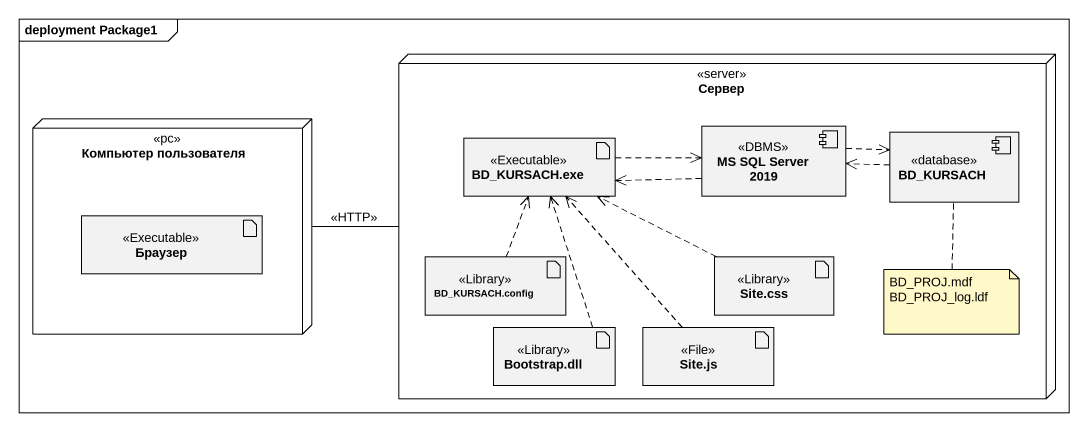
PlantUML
@startuml
mainframe deployment Package1
node Сервер <<server>> {
  artifact "BD_KURSACH.exe" as BD_KURSACH_exe <<Executable>>
  component "MS SQL Server 2019" as MS_SQL_Server_2019 <<DBMS>>
  component BD_KURSACH <<database>>
  artifact "BD_KURSACH.config" as BD_KURSACH_config <<Library>>
  artifact "Site.css" as Site_css <<Library>>
  artifact "Bootstrap.dll" as Bootstrap_dll <<Library>>
  artifact "Site.js" as Site_js <<File>>
}
node "Компьютер пользователя" as Компьютер_пользователя <<pc>> {
  artifact Браузер <<Executable>>
}
Компьютер_пользователя -right- Сервер : <<HTTP>>
BD_KURSACH_exe .right.> MS_SQL_Server_2019
MS_SQL_Server_2019 .left.> BD_KURSACH_exe
MS_SQL_Server_2019 .right.> BD_KURSACH
BD_KURSACH .left.> MS_SQL_Server_2019
BD_KURSACH_config .up.> BD_KURSACH_exe
Site_css .left.> BD_KURSACH_exe
Bootstrap_dll .up.> BD_KURSACH_exe
Site_js .up.> BD_KURSACH_exe
note bottom of BD_KURSACH
  BD_PROJ.mdf
  BD_PROJ_log.ldf
end note
@enduml
